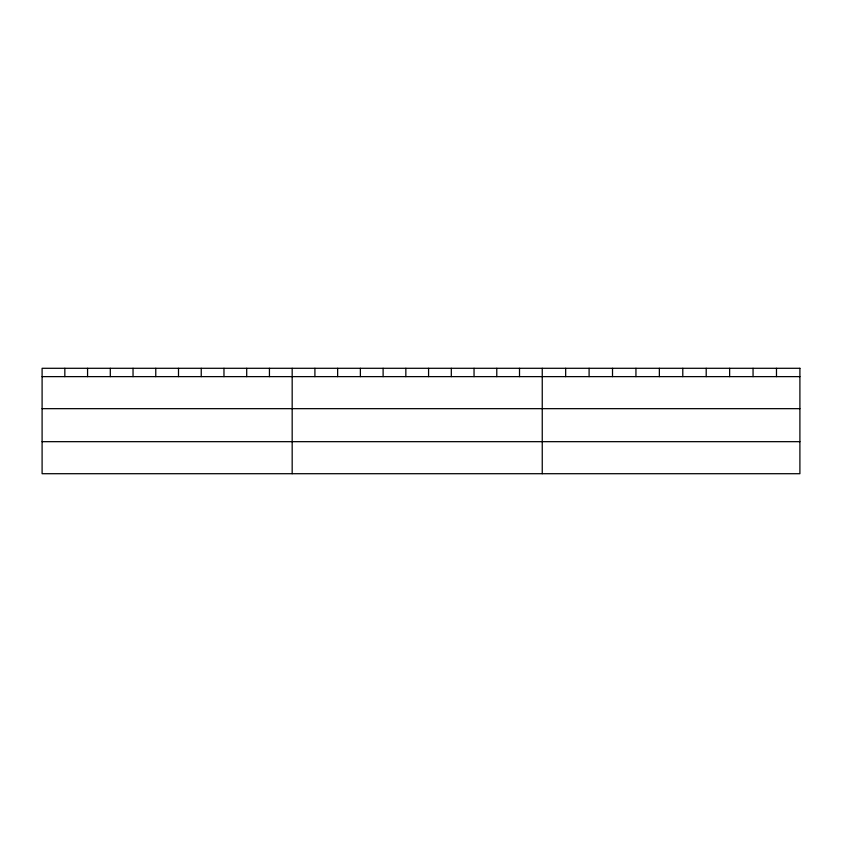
<?xml version="1.0" encoding="UTF-8"?>
<svg xmlns="http://www.w3.org/2000/svg" width="842" height="842" viewBox="0 0 842 842"><rect width="100%" height="100%" fill="white"/><g stroke="black" fill="none" stroke-linecap="round" stroke-linejoin="round"><path stroke-width="1.26" d="M42.1 376.627L799.9 376.627M42.1 408.665L799.9 408.665M42.1 441.671L799.9 441.671M776.482 368.291L776.482 376.627M753.053 368.291L753.053 376.627M729.635 368.291L729.635 376.627M706.206 368.291L706.206 376.627M682.788 368.291L682.788 376.627M659.36 368.291L659.36 376.627M635.942 368.291L635.942 376.627M612.513 368.291L612.513 376.627M589.095 368.291L589.095 376.627M565.666 368.291L565.666 376.627M542.248 368.291L542.248 473.709M519.514 368.291L519.514 376.627M496.78 368.291L496.78 376.627M474.046 368.291L474.046 376.627M451.312 368.291L451.312 376.627M428.578 368.291L428.578 376.627M405.844 368.291L405.844 376.627M383.11 368.291L383.11 376.627M360.376 368.291L360.376 376.627M337.642 368.291L337.642 376.627M314.908 368.291L314.908 376.627M292.174 368.291L292.174 473.709M269.44 368.291L269.44 376.627M246.706 368.291L246.706 376.627M223.972 368.291L223.972 376.627M201.238 368.291L201.238 376.627M178.504 368.291L178.504 376.627M155.77 368.291L155.77 376.627M133.036 368.291L133.036 376.627M110.302 368.291L110.302 376.627M87.568 368.291L87.568 376.627M64.834 368.291L64.834 376.627M799.9 368.291L42.1 368.291L42.1 473.709L799.9 473.709L799.9 368.291"/></g></svg>
